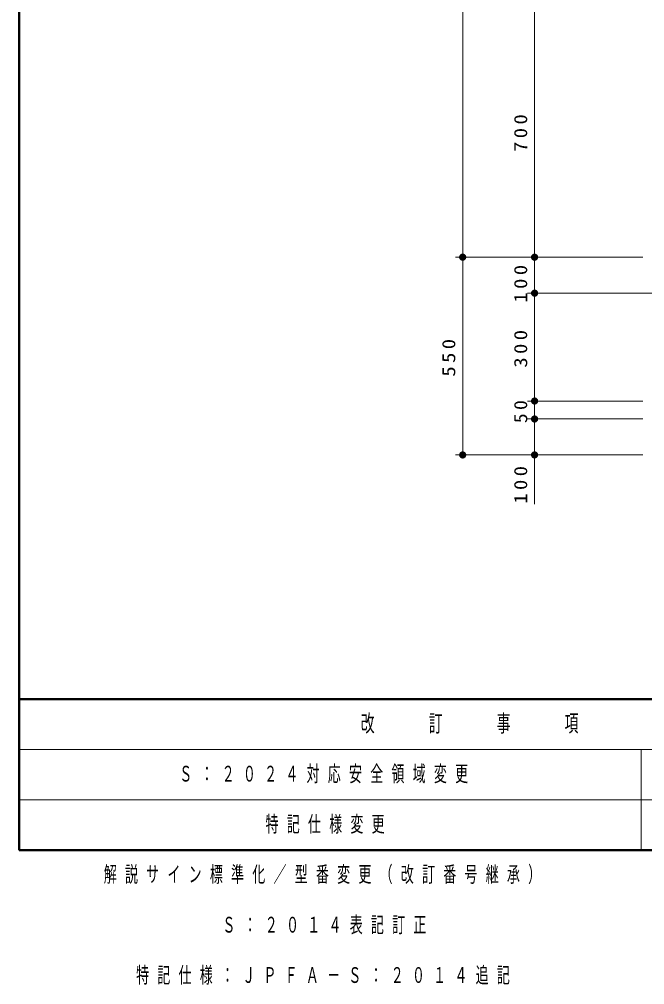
# Model space of a CAD drawing. Units: millimetres on the paper, scale 1:20. Extents: x 1381 to 1746, y 401 to 677.
# Drawn here: x 1381.2 to 1468.2, y 401.3 to 535.5 of the extents above; entities that cross this region are included whole.
import ezdxf

# ---------------------------------------------------------------- set-up
doc = ezdxf.new("R2010")
doc.units = ezdxf.units.MM
doc.layers.add('1_20', color=7, linetype='Continuous', lineweight=25)
doc.layers.add('NAKAMURA図枠', color=7, linetype='Continuous', lineweight=13)
doc.layers.add('図面情報', color=7, linetype='Continuous')
doc.styles.add('ＭＳ ゴシック', font='')
doc.styles.get('ＭＳ ゴシック').set_extended_font_data('MS Gothic')

# ---------------------------------------------------------------- blocks, each defined once
blk = doc.blocks.new('filled_dot')
at = {"color": 0, "linetype": 'Continuous', "lineweight": -2, "const_width": 1.25}
blk.add_lwpolyline([(-0.625, 0, 1), (0.625, 0, 1)], format="xyb", close=True, dxfattribs=at)

msp = doc.modelspace()

# ---------------------------------------------------------------- linework, layer by layer
at = {"layer": '1_20', "color": 4, "lineweight": 13}
for p, q in [((1442.883, 502.456), (1442.883, 588.001)), ((1467.949, 502.456), (1441.883, 502.456))]:
    msp.add_line(p, q, dxfattribs=at)
at = {"layer": '1_20', "lineweight": 13}
for p, q in [((1452.883, 502.456), (1452.883, 537.456)), ((1462.949, 502.456), (1441.883, 502.456)), ((1442.883, 474.956), (1442.883, 502.456)), ((1452.883, 497.456), (1452.883, 502.456)), ((1470.449, 497.456), (1451.883, 497.456)), ((1452.883, 482.456), (1452.883, 497.456)), ((1467.949, 482.456), (1451.883, 482.456)), ((1452.883, 479.956), (1452.883, 482.456)), ((1467.949, 479.956), (1451.883, 479.956)), ((1452.883, 468.114), (1452.883, 479.956)), ((1467.949, 474.956), (1441.883, 474.956))]:
    msp.add_line(p, q, dxfattribs=at)
at = {"layer": 'NAKAMURA図枠', "lineweight": 50}
for p, q in [((1381.212, 677), (1381.212, 420)), ((1381.212, 441), (1746.212, 441)), ((1381.212, 420), (1746.212, 420))]:
    msp.add_line(p, q, dxfattribs=at)
at = {"layer": 'NAKAMURA図枠'}
for p, q in [((1381.212, 434), (1507.712, 434)), ((1467.712, 434), (1467.712, 420)), ((1381.212, 427), (1507.712, 427))]:
    msp.add_line(p, q, dxfattribs=at)

# ---------------------------------------------------------------- block references
at = {"layer": '1_20', "lineweight": 13, "xscale": 0.4, "yscale": 0.4}
for p, rotation in [((1442.883, 502.456), 270), ((1452.883, 502.456), 90), ((1452.883, 502.456), 270), ((1452.883, 497.456), 270), ((1452.883, 497.456), 90), ((1452.883, 482.456), 270), ((1452.883, 482.456), 90), ((1452.883, 479.956), 270), ((1452.883, 479.956), 90), ((1442.883, 474.956), 90), ((1452.883, 474.956), 90)]:
    msp.add_blockref('filled_dot', p, dxfattribs=dict(at, rotation=rotation))
at = {"layer": '1_20', "color": 4, "lineweight": 13, "xscale": 0.4, "yscale": 0.4, "rotation": 90}
msp.add_blockref('filled_dot', (1442.883, 502.456), dxfattribs=at)

# ---------------------------------------------------------------- texts
at = {"layer": '1_20', "char_height": 1.833, "attachment_point": 8, "rotation": 90, "style": 'ＭＳ ゴシック'}
for s, insert in [('\\T1.33;\\W1.15;700', (1451.883, 519.956)), ('\\T1.33;\\W1.15;100', (1451.883, 499.005)), ('\\T1.33;\\W1.15;300', (1451.883, 489.956)), ('\\T1.33;\\W1.15;550', (1441.883, 488.706)), ('\\T1.34;\\W1.1;50', (1451.883, 481.206)), ('\\T1.33;\\W1.15;100', (1451.883, 471.031))]:
    msp.add_mtext(s, dxfattribs=dict(at, insert=insert))
at = {"layer": 'NAKAMURA図枠', "color": 4, "insert": (1444.462, 437.5), "char_height": 2.346, "attachment_point": 5, "style": 'ＭＳ ゴシック'}
msp.add_mtext('\\T1.64;\\W0.6;改\u3000\u3000訂\u3000\u3000事\u3000\u3000項', dxfattribs=at)
at = {"layer": '図面情報', "char_height": 2.199, "attachment_point": 4, "style": 'ＭＳ ゴシック'}
for s, insert in [('\\T1.64;\\W0.6;Ｓ：２０２４対応安全領域変更', (1403.462, 430.5)), ('\\T1.64;\\W0.6;特記仕様変更', (1415.462, 423.5)), ('\\T1.64;\\W0.6;解説サイン標準化／型番変更（改訂番号継承）', (1392.962, 416.5)), ('\\T1.64;\\W0.6;Ｓ：２０１４表記訂正', (1409.462, 409.5)), ('\\T1.64;\\W0.6;特記仕様：ＪＰＦＡ－Ｓ：２０１４追記', (1397.462, 402.5))]:
    msp.add_mtext(s, dxfattribs=dict(at, insert=insert))

doc.saveas('drawing.dxf')
